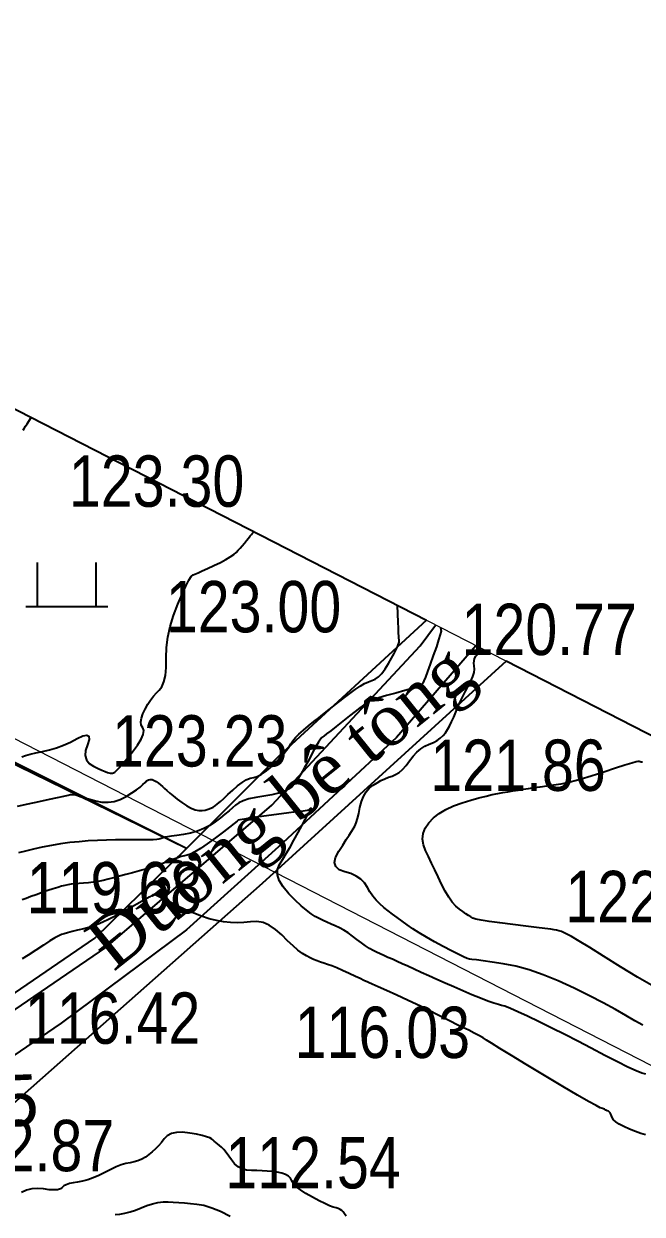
# Model space of a CAD drawing. Header units: metres. Extents: x 429565 to 431255, y 2472510 to 2473324.
# Drawn here: x 430902.3 to 430944.5, y 2472700 to 2472781.1 of the extents above; entities that cross this region are included whole.
import ezdxf
from ezdxf.enums import TextEntityAlignment as Align

# ---------------------------------------------------------------- set-up
doc = ezdxf.new("R2010")
doc.units = ezdxf.units.M
doc.layers.get('0').update_dxf_attribs({"color": 50})
for name, color, linetype in [('Docao', 7, 'Continuous'), ('duong', 9, 'Continuous'), ('Ghichu', 7, 'Continuous'), ('hanh nha', 6, 'Continuous'), ('mau2000', 3, 'Continuous'), ('MHBS_DongMuc', 3, 'Continuous'), ('RG', 3, 'Continuous')]:
    doc.layers.add(name, color=color, linetype=linetype)
doc.layers.add('PLine_74', color=74, linetype='Continuous', lineweight=0)
doc.styles.add('ghichu', font='times.ttf', dxfattribs={"height": 1.5})
doc.styles.get("Standard").update_dxf_attribs({"font": 'arial.ttf'})
doc.linetypes.add('R_GIOI_TV', pattern='A,0,[133,ltypeshp.shx,S=0.04,R=0,X=-0.03,Y=0],-0.5', length=0.5)

# ---------------------------------------------------------------- blocks, each defined once
blk = doc.blocks.new('mau')
for p, q in [((-0.5, 0), (-0.5, 0.75)), ((0.5, 0), (0.5, 0.75)), ((-0.7, 0), (0.7, 0))]:
    blk.add_line(p, q)
blk = doc.blocks.new('A$Ce915ad33')
at = {"layer": 'duong', "color": 8}
for points in [[(430825.962, 2472696.194), (430828.168, 2472696.192), (430832.118, 2472696.145), (430835.501, 2472695.79), (430839.934, 2472694.558), (430844.878, 2472693.424), (430849.75, 2472692.384), (430853.354, 2472691.884), (430856.619, 2472691.908), (430862.674, 2472692.617), (430868.1, 2472694.083), (430873.257, 2472696.258), (430880.691, 2472700.447), (430892.885, 2472707.87), (430907.937, 2472718.161), (430919.251, 2472727.863), (430929.387, 2472738.722), (430930.427, 2472740.136)], [(430933.178, 2472738.725), (430927.771, 2472732.46), (430919.719, 2472725.005), (430913.436, 2472719.354), (430904.879, 2472713.001), (430898.263, 2472708.489), (430885.77, 2472700.806), (430881.396, 2472698.371), (430874.374, 2472694.321), (430869.7, 2472692.386), (430864.914, 2472690.577), (430858.603, 2472689.41), (430852.226, 2472689.343), (430846.736, 2472690.176), (430840.192, 2472691.577), (430834.883, 2472692.712), (430833.113, 2472692.778), (430830.527, 2472691.657)]]:
    blk.add_lwpolyline(points, dxfattribs=at)
at = {"layer": 'MHBS_DongMuc', "color": 8}
for points, elevation in [([(430908.582, 2472699.944), (430908.902, 2472699.973), (430909.24, 2472700.035), (430909.594, 2472700.129), (430909.964, 2472700.255), (430910.351, 2472700.413), (430910.741, 2472700.568), (430911.12, 2472700.686), (430911.487, 2472700.766), (430911.842, 2472700.809), (430912.187, 2472700.814), (430912.536, 2472700.797), (430912.907, 2472700.774), (430913.299, 2472700.744), (430913.712, 2472700.707), (430914.146, 2472700.664), (430914.622, 2472700.579), (430915.158, 2472700.414), (430915.755, 2472700.17), (430916.412, 2472699.848)], 112), ([(430924.339, 2472699.845), (430924.222, 2472700.007), (430924.134, 2472700.121), (430924.032, 2472700.217), (430923.915, 2472700.295), (430923.784, 2472700.354), (430923.639, 2472700.395), (430923.452, 2472700.45), (430923.198, 2472700.551), (430922.875, 2472700.698), (430922.486, 2472700.89), (430922.028, 2472701.129), (430921.579, 2472701.382), (430921.215, 2472701.621), (430920.936, 2472701.845), (430920.742, 2472702.054), (430920.633, 2472702.248), (430920.54, 2472702.421), (430920.392, 2472702.566), (430920.19, 2472702.684), (430919.933, 2472702.773), (430919.622, 2472702.835), (430919.281, 2472702.879), (430918.937, 2472702.912), (430918.589, 2472702.936), (430918.236, 2472702.95), (430917.88, 2472702.954), (430917.539, 2472702.982), (430917.231, 2472703.067), (430916.957, 2472703.21), (430916.716, 2472703.411), (430916.508, 2472703.669), (430916.323, 2472703.938), (430916.148, 2472704.172), (430915.983, 2472704.371), (430915.828, 2472704.536), (430915.684, 2472704.665), (430915.551, 2472704.772), (430915.431, 2472704.87), (430915.322, 2472704.96), (430915.226, 2472705.04), (430915.142, 2472705.112), (430915.02, 2472705.182), (430914.811, 2472705.256), (430914.513, 2472705.334), (430914.128, 2472705.417), (430913.656, 2472705.503), (430913.173, 2472705.559), (430912.757, 2472705.547), (430912.409, 2472705.468), (430912.128, 2472705.321), (430911.915, 2472705.108), (430911.73, 2472704.867), (430911.533, 2472704.639), (430911.325, 2472704.424), (430911.105, 2472704.223), (430910.873, 2472704.034), (430910.632, 2472703.866), (430910.384, 2472703.727), (430910.127, 2472703.617), (430909.864, 2472703.536), (430909.593, 2472703.483), (430909.303, 2472703.426), (430908.986, 2472703.331), (430908.641, 2472703.198), (430908.267, 2472703.027), (430907.865, 2472702.818), (430907.458, 2472702.609), (430907.069, 2472702.439), (430906.698, 2472702.307), (430906.345, 2472702.213), (430906.009, 2472702.158), (430905.706, 2472702.115), (430905.45, 2472702.056), (430905.241, 2472701.983), (430905.079, 2472701.894), (430904.965, 2472701.791), (430904.841, 2472701.698), (430904.651, 2472701.641), (430904.395, 2472701.621), (430904.073, 2472701.637), (430903.685, 2472701.689), (430903.276, 2472701.727), (430902.888, 2472701.698), (430902.521, 2472701.604), (430902.177, 2472701.445)], 113), ([(430944.755, 2472705.371), (430944.422, 2472705.478), (430944.054, 2472705.612), (430943.649, 2472705.773), (430943.264, 2472705.943), (430942.955, 2472706.107), (430942.722, 2472706.263), (430942.564, 2472706.412), (430942.482, 2472706.553), (430942.436, 2472706.681), (430942.387, 2472706.789), (430942.333, 2472706.876), (430942.275, 2472706.943), (430942.213, 2472706.99), (430942.141, 2472707.029), (430942.049, 2472707.072), (430941.939, 2472707.121), (430941.81, 2472707.175), (430941.662, 2472707.233), (430941.384, 2472707.37), (430940.866, 2472707.658), (430940.106, 2472708.097), (430939.106, 2472708.687), (430937.864, 2472709.429), (430936.616, 2472710.179), (430935.597, 2472710.794), (430934.806, 2472711.275), (430934.244, 2472711.622), (430933.91, 2472711.834), (430933.67, 2472711.985), (430933.386, 2472712.148), (430933.06, 2472712.323), (430932.691, 2472712.51), (430932.28, 2472712.708), (430931.861, 2472712.909), (430931.471, 2472713.099), (430931.11, 2472713.281), (430930.777, 2472713.452), (430930.472, 2472713.615), (430930.133, 2472713.792), (430929.694, 2472714.009), (430929.156, 2472714.265), (430928.519, 2472714.56), (430927.782, 2472714.895), (430927.073, 2472715.215), (430926.516, 2472715.467), (430926.112, 2472715.65), (430925.86, 2472715.764), (430925.761, 2472715.809), (430925.694, 2472715.841), (430925.537, 2472715.914), (430925.291, 2472716.029), (430924.955, 2472716.185), (430924.53, 2472716.382), (430924.085, 2472716.584), (430923.689, 2472716.756), (430923.344, 2472716.896), (430923.048, 2472717.005), (430922.802, 2472717.082), (430922.578, 2472717.152), (430922.347, 2472717.236), (430922.11, 2472717.335), (430921.866, 2472717.449), (430921.616, 2472717.579), (430921.345, 2472717.745), (430921.042, 2472717.971), (430920.706, 2472718.257), (430920.336, 2472718.602), (430919.933, 2472719.007), (430919.512, 2472719.391), (430919.087, 2472719.673), (430918.659, 2472719.853), (430918.228, 2472719.932), (430917.793, 2472719.909), (430917.352, 2472719.853), (430916.901, 2472719.833), (430916.44, 2472719.85), (430915.97, 2472719.902), (430915.49, 2472719.991), (430914.993, 2472720.117), (430914.472, 2472720.282), (430913.928, 2472720.486), (430913.36, 2472720.728), (430912.768, 2472721.009), (430912.224, 2472721.281), (430911.798, 2472721.493), (430911.491, 2472721.646), (430911.303, 2472721.74), (430911.233, 2472721.775), (430911.151, 2472721.738), (430910.928, 2472721.616), (430910.563, 2472721.409), (430910.055, 2472721.118), (430909.406, 2472720.741), (430908.711, 2472720.354), (430908.067, 2472720.028), (430907.473, 2472719.766), (430906.93, 2472719.566), (430906.437, 2472719.428), (430906.003, 2472719.328), (430905.633, 2472719.239), (430905.329, 2472719.161), (430905.09, 2472719.095), (430904.917, 2472719.04), (430904.734, 2472718.958), (430904.466, 2472718.811), (430904.114, 2472718.599), (430903.677, 2472718.322), (430903.156, 2472717.98), (430902.645, 2472717.641), (430902.236, 2472717.375)], 119), ([(430944.766, 2472709.514), (430944.507, 2472709.582), (430944.099, 2472709.745), (430943.541, 2472710.002), (430942.834, 2472710.354), (430941.977, 2472710.8), (430941.052, 2472711.287), (430940.141, 2472711.759), (430939.243, 2472712.217), (430938.36, 2472712.661), (430937.491, 2472713.091), (430936.698, 2472713.473), (430936.045, 2472713.776), (430935.531, 2472714), (430935.157, 2472714.143), (430934.922, 2472714.208), (430934.709, 2472714.256), (430934.401, 2472714.353), (430933.998, 2472714.499), (430933.5, 2472714.693), (430932.907, 2472714.935), (430932.276, 2472715.2), (430931.667, 2472715.461), (430931.078, 2472715.718), (430930.511, 2472715.97), (430929.964, 2472716.219), (430929.449, 2472716.456), (430928.974, 2472716.673), (430928.541, 2472716.87), (430928.149, 2472717.047), (430927.799, 2472717.204), (430927.479, 2472717.347), (430927.18, 2472717.482), (430926.902, 2472717.607), (430926.645, 2472717.723), (430926.408, 2472717.831), (430926.173, 2472717.949), (430925.922, 2472718.095), (430925.654, 2472718.269), (430925.369, 2472718.471), (430925.067, 2472718.701), (430924.76, 2472718.934), (430924.457, 2472719.142), (430924.16, 2472719.326), (430923.868, 2472719.485), (430923.581, 2472719.62), (430923.299, 2472719.745), (430923.022, 2472719.873), (430922.75, 2472720.005), (430922.483, 2472720.139), (430922.221, 2472720.277), (430921.942, 2472720.451), (430921.622, 2472720.692), (430921.262, 2472721), (430920.862, 2472721.376), (430920.422, 2472721.82), (430920.028, 2472722.282), (430919.768, 2472722.713), (430919.642, 2472723.113), (430919.65, 2472723.482), (430919.792, 2472723.82), (430920.01, 2472724.165), (430920.245, 2472724.555), (430920.499, 2472724.991), (430920.77, 2472725.473), (430921.06, 2472726), (430921.33, 2472726.496), (430921.541, 2472726.885), (430921.695, 2472727.167), (430921.792, 2472727.342), (430921.83, 2472727.411), (430921.842, 2472727.429), (430921.857, 2472727.452), (430921.877, 2472727.481), (430921.9, 2472727.516), (430921.928, 2472727.556), (430921.951, 2472727.593), (430921.961, 2472727.62), (430921.959, 2472727.635), (430921.943, 2472727.639), (430921.915, 2472727.633), (430921.883, 2472727.62), (430921.856, 2472727.606), (430921.834, 2472727.592), (430921.818, 2472727.577), (430921.806, 2472727.561), (430921.798, 2472727.546), (430921.792, 2472727.534), (430921.786, 2472727.524), (430921.781, 2472727.517), (430921.777, 2472727.512), (430921.679, 2472727.496), (430921.393, 2472727.457), (430920.917, 2472727.393), (430920.253, 2472727.305), (430919.401, 2472727.193), (430918.546, 2472727.079), (430917.875, 2472726.985), (430917.389, 2472726.912), (430917.087, 2472726.858), (430916.97, 2472726.824), (430916.887, 2472726.757), (430916.69, 2472726.606), (430916.379, 2472726.368), (430915.954, 2472726.045), (430915.414, 2472725.637), (430914.859, 2472725.229), (430914.389, 2472724.906), (430914.003, 2472724.668), (430913.702, 2472724.515), (430913.485, 2472724.448), (430913.297, 2472724.412), (430913.082, 2472724.355), (430912.84, 2472724.275), (430912.572, 2472724.173), (430912.277, 2472724.05), (430911.948, 2472723.915), (430911.581, 2472723.781), (430911.174, 2472723.648), (430910.727, 2472723.515), (430910.242, 2472723.382), (430909.752, 2472723.254), (430909.294, 2472723.133), (430908.866, 2472723.019), (430908.47, 2472722.913), (430908.105, 2472722.814), (430907.758, 2472722.727), (430907.416, 2472722.656), (430907.08, 2472722.601), (430906.748, 2472722.562), (430906.422, 2472722.539), (430906.112, 2472722.52), (430905.828, 2472722.495), (430905.571, 2472722.464), (430905.341, 2472722.427), (430905.137, 2472722.384), (430904.922, 2472722.327), (430904.66, 2472722.249), (430904.35, 2472722.151), (430903.992, 2472722.032), (430903.587, 2472721.893), (430903.181, 2472721.75), (430902.82, 2472721.62), (430902.505, 2472721.504), (430902.235, 2472721.402)], 120), ([(430930.755, 2472739.968), (430930.799, 2472739.727), (430930.743, 2472739.494), (430930.637, 2472739.138), (430930.48, 2472738.662), (430930.273, 2472738.063), (430930.058, 2472737.46), (430929.879, 2472736.97), (430929.735, 2472736.592), (430929.627, 2472736.327), (430929.554, 2472736.175), (430929.437, 2472736.071), (430929.194, 2472735.951), (430928.825, 2472735.815), (430928.33, 2472735.664), (430927.71, 2472735.498), (430927.082, 2472735.33), (430926.564, 2472735.177), (430926.156, 2472735.039), (430925.859, 2472734.915), (430925.671, 2472734.806), (430925.503, 2472734.675), (430925.261, 2472734.487), (430924.947, 2472734.242), (430924.56, 2472733.939), (430924.1, 2472733.579), (430923.647, 2472733.224), (430923.278, 2472732.935), (430922.994, 2472732.712), (430922.795, 2472732.556), (430922.68, 2472732.465), (430922.586, 2472732.358), (430922.449, 2472732.152), (430922.268, 2472731.845), (430922.043, 2472731.439), (430921.775, 2472730.933), (430921.497, 2472730.416), (430921.242, 2472729.974), (430921.01, 2472729.608), (430920.801, 2472729.318), (430920.616, 2472729.105), (430920.401, 2472728.939), (430920.103, 2472728.792), (430919.722, 2472728.666), (430919.258, 2472728.559), (430918.711, 2472728.472), (430918.163, 2472728.386), (430917.696, 2472728.28), (430917.31, 2472728.155), (430917.004, 2472728.012), (430916.779, 2472727.849), (430916.577, 2472727.666), (430916.338, 2472727.462), (430916.063, 2472727.238), (430915.752, 2472726.993), (430915.405, 2472726.727), (430915.025, 2472726.472), (430914.618, 2472726.257), (430914.183, 2472726.083), (430913.721, 2472725.951), (430913.23, 2472725.859), (430912.773, 2472725.794), (430912.41, 2472725.739), (430912.14, 2472725.696), (430911.964, 2472725.664), (430911.881, 2472725.643), (430911.84, 2472725.626), (430911.786, 2472725.608), (430911.721, 2472725.588), (430911.644, 2472725.566), (430911.554, 2472725.542), (430911.408, 2472725.52), (430911.162, 2472725.504), (430910.814, 2472725.495), (430910.365, 2472725.491), (430909.816, 2472725.494), (430909.213, 2472725.495), (430908.604, 2472725.488), (430907.989, 2472725.472), (430907.369, 2472725.447), (430906.743, 2472725.414), (430906.113, 2472725.367), (430905.484, 2472725.301), (430904.854, 2472725.216), (430904.224, 2472725.112), (430903.594, 2472724.989), (430902.994, 2472724.858), (430902.456, 2472724.726), (430901.979, 2472724.596)], 121), ([(430901.923, 2472727.793), (430902.639, 2472727.938), (430903.387, 2472728.1), (430904.084, 2472728.256), (430904.647, 2472728.382), (430905.076, 2472728.477), (430905.372, 2472728.543), (430905.534, 2472728.578), (430905.628, 2472728.592), (430905.717, 2472728.595), (430905.804, 2472728.587), (430905.886, 2472728.568), (430905.965, 2472728.537), (430906.077, 2472728.492), (430906.26, 2472728.43), (430906.515, 2472728.352), (430906.84, 2472728.257), (430907.237, 2472728.145), (430907.666, 2472728.061), (430908.09, 2472728.05), (430908.508, 2472728.113), (430908.921, 2472728.249), (430909.328, 2472728.458), (430909.703, 2472728.693), (430910.018, 2472728.905), (430910.275, 2472729.094), (430910.471, 2472729.261), (430910.609, 2472729.406), (430910.72, 2472729.518), (430910.838, 2472729.588), (430910.964, 2472729.615), (430911.097, 2472729.6), (430911.237, 2472729.543), (430911.38, 2472729.459), (430911.522, 2472729.362), (430911.663, 2472729.253), (430911.803, 2472729.133), (430911.941, 2472729), (430912.1, 2472728.85), (430912.297, 2472728.678), (430912.534, 2472728.484), (430912.811, 2472728.269), (430913.127, 2472728.031), (430913.451, 2472727.811), (430913.751, 2472727.646), (430914.029, 2472727.537), (430914.282, 2472727.484), (430914.513, 2472727.487), (430914.723, 2472727.525), (430914.917, 2472727.577), (430915.093, 2472727.643), (430915.253, 2472727.723), (430915.395, 2472727.818), (430915.55, 2472727.941), (430915.747, 2472728.108), (430915.986, 2472728.319), (430916.267, 2472728.575), (430916.589, 2472728.874), (430916.921, 2472729.166), (430917.23, 2472729.399), (430917.517, 2472729.575), (430917.78, 2472729.692), (430918.021, 2472729.751), (430918.262, 2472729.813), (430918.526, 2472729.939), (430918.813, 2472730.128), (430919.123, 2472730.381), (430919.455, 2472730.697), (430919.774, 2472731.029), (430920.045, 2472731.33), (430920.266, 2472731.597), (430920.437, 2472731.833), (430920.56, 2472732.037), (430920.686, 2472732.237), (430920.871, 2472732.46), (430921.112, 2472732.706), (430921.411, 2472732.977), (430921.768, 2472733.271), (430922.132, 2472733.56), (430922.455, 2472733.815), (430922.735, 2472734.037), (430922.974, 2472734.225), (430923.171, 2472734.38), (430923.368, 2472734.534), (430923.607, 2472734.72), (430923.889, 2472734.938), (430924.212, 2472735.188), (430924.578, 2472735.471), (430924.948, 2472735.745), (430925.284, 2472735.97), (430925.587, 2472736.148), (430925.856, 2472736.276), (430926.091, 2472736.356), (430926.311, 2472736.447), (430926.533, 2472736.608), (430926.757, 2472736.839), (430926.984, 2472737.141), (430927.214, 2472737.512), (430927.425, 2472737.889), (430927.598, 2472738.205), (430927.732, 2472738.461), (430927.827, 2472738.656), (430927.884, 2472738.792), (430927.916, 2472738.89), (430927.938, 2472738.973), (430927.951, 2472739.041), (430927.953, 2472739.095), (430927.946, 2472739.134), (430927.933, 2472739.208), (430927.92, 2472739.366), (430927.905, 2472739.607), (430927.89, 2472739.932), (430927.874, 2472740.34), (430927.833, 2472741.467)], 122), ([(430902.198, 2472731.148), (430902.457, 2472731.235), (430902.78, 2472731.325), (430903.169, 2472731.418), (430903.622, 2472731.513), (430904.105, 2472731.626), (430904.583, 2472731.771), (430905.054, 2472731.947), (430905.519, 2472732.156), (430905.978, 2472732.397), (430906.371, 2472732.586), (430906.638, 2472732.638), (430906.778, 2472732.554), (430906.793, 2472732.334), (430906.68, 2472731.978), (430906.557, 2472731.579), (430906.537, 2472731.234), (430906.62, 2472730.94), (430906.806, 2472730.7), (430907.095, 2472730.512), (430907.41, 2472730.364), (430907.673, 2472730.244), (430907.884, 2472730.152), (430908.043, 2472730.088), (430908.15, 2472730.051), (430908.23, 2472730.036), (430908.309, 2472730.034), (430908.388, 2472730.046), (430908.465, 2472730.071), (430908.541, 2472730.11), (430908.65, 2472730.202), (430908.825, 2472730.385), (430909.066, 2472730.659), (430909.373, 2472731.025), (430909.746, 2472731.482), (430910.1, 2472731.95), (430910.347, 2472732.351), (430910.488, 2472732.682), (430910.522, 2472732.945), (430910.451, 2472733.14), (430910.358, 2472733.319), (430910.327, 2472733.535), (430910.359, 2472733.787), (430910.454, 2472734.077), (430910.611, 2472734.403), (430910.801, 2472734.731), (430910.993, 2472735.025), (430911.187, 2472735.285), (430911.385, 2472735.511), (430911.585, 2472735.703), (430911.764, 2472735.93), (430911.902, 2472736.263), (430911.997, 2472736.7), (430912.049, 2472737.243), (430912.059, 2472737.89), (430912.081, 2472738.596), (430912.17, 2472739.315), (430912.326, 2472740.047), (430912.549, 2472740.792), (430912.839, 2472741.549), (430913.139, 2472742.24), (430913.394, 2472742.785), (430913.603, 2472743.186), (430913.767, 2472743.441), (430913.885, 2472743.551), (430914.018, 2472743.607), (430914.227, 2472743.7), (430914.512, 2472743.829), (430914.874, 2472743.994), (430915.312, 2472744.197), (430915.753, 2472744.409), (430916.125, 2472744.605), (430916.428, 2472744.783), (430916.662, 2472744.945), (430916.827, 2472745.09), (430916.959, 2472745.232), (430917.096, 2472745.383), (430917.238, 2472745.545), (430917.384, 2472745.717), (430917.535, 2472745.899), (430917.676, 2472746.07), (430917.789, 2472746.209), (430917.877, 2472746.315), (430917.938, 2472746.389), (430917.972, 2472746.431), (430918.026, 2472746.497)], 123), ([(430902.293, 2472753.429), (430902.369, 2472753.545), (430902.459, 2472753.684), (430902.565, 2472753.846), (430902.849, 2472754.281)], 124), ([(430944.558, 2472712.853), (430944.022, 2472713.15), (430943.412, 2472713.519), (430942.692, 2472713.926), (430941.863, 2472714.371), (430940.923, 2472714.855), (430939.874, 2472715.377), (430938.797, 2472715.876), (430937.776, 2472716.291), (430936.81, 2472716.623), (430935.9, 2472716.87), (430935.045, 2472717.034), (430934.291, 2472717.145), (430933.684, 2472717.234), (430933.222, 2472717.301), (430932.906, 2472717.346), (430932.736, 2472717.368), (430932.587, 2472717.412), (430932.333, 2472717.519), (430931.974, 2472717.69), (430931.511, 2472717.924), (430930.944, 2472718.222), (430930.35, 2472718.545), (430929.808, 2472718.853), (430929.32, 2472719.146), (430928.883, 2472719.425), (430928.5, 2472719.69), (430928.15, 2472719.943), (430927.815, 2472720.19), (430927.495, 2472720.43), (430927.189, 2472720.663), (430926.899, 2472720.888), (430926.628, 2472721.121), (430926.38, 2472721.373), (430926.156, 2472721.646), (430925.955, 2472721.938), (430925.778, 2472722.251), (430925.583, 2472722.552), (430925.331, 2472722.809), (430925.021, 2472723.022), (430924.654, 2472723.192), (430924.23, 2472723.318), (430923.851, 2472723.457), (430923.621, 2472723.666), (430923.54, 2472723.946), (430923.607, 2472724.295), (430923.823, 2472724.715), (430924.095, 2472725.14), (430924.33, 2472725.505), (430924.529, 2472725.81), (430924.691, 2472726.056), (430924.816, 2472726.241), (430924.919, 2472726.423), (430925.017, 2472726.66), (430925.108, 2472726.951), (430925.193, 2472727.297), (430925.273, 2472727.697), (430925.369, 2472728.099), (430925.506, 2472728.452), (430925.683, 2472728.757), (430925.901, 2472729.012), (430926.16, 2472729.218), (430926.435, 2472729.388), (430926.702, 2472729.536), (430926.961, 2472729.661), (430927.213, 2472729.764), (430927.456, 2472729.844), (430927.696, 2472729.94), (430927.935, 2472730.091), (430928.175, 2472730.297), (430928.414, 2472730.557), (430928.654, 2472730.873), (430928.899, 2472731.193), (430929.156, 2472731.467), (430929.425, 2472731.695), (430929.705, 2472731.877), (430929.998, 2472732.014), (430930.28, 2472732.136), (430930.532, 2472732.274), (430930.752, 2472732.43), (430930.942, 2472732.603), (430931.1, 2472732.792), (430931.243, 2472733.006), (430931.385, 2472733.253), (430931.525, 2472733.533), (430931.665, 2472733.845), (430931.803, 2472734.19), (430931.947, 2472734.551), (430932.105, 2472734.91), (430932.276, 2472735.268), (430932.46, 2472735.625), (430932.657, 2472735.98), (430932.836, 2472736.319), (430932.967, 2472736.625), (430933.049, 2472736.898), (430933.081, 2472737.139), (430933.065, 2472737.348), (430933.042, 2472737.533), (430933.051, 2472737.704), (430933.093, 2472737.862), (430933.168, 2472738.005), (430933.277, 2472738.134), (430933.39, 2472738.245), (430933.481, 2472738.334), (430933.548, 2472738.4), (430933.593, 2472738.443), (430933.614, 2472738.464), (430933.639, 2472738.489)], 121), ([(430945.158, 2472715.592), (430944.21, 2472716.122), (430943.05, 2472716.83), (430941.89, 2472717.558), (430940.945, 2472718.145), (430940.212, 2472718.593), (430939.693, 2472718.9), (430939.387, 2472719.068), (430939.193, 2472719.158), (430939.009, 2472719.233), (430938.835, 2472719.293), (430938.67, 2472719.337), (430938.516, 2472719.367), (430938.284, 2472719.398), (430937.887, 2472719.449), (430937.323, 2472719.519), (430936.594, 2472719.608), (430935.699, 2472719.716), (430934.808, 2472719.827), (430934.089, 2472719.928), (430933.542, 2472720.018), (430933.167, 2472720.096), (430932.965, 2472720.163), (430932.836, 2472720.237), (430932.681, 2472720.333), (430932.499, 2472720.453), (430932.292, 2472720.596), (430932.058, 2472720.762), (430931.811, 2472720.973), (430931.566, 2472721.25), (430931.322, 2472721.593), (430931.079, 2472722.003), (430930.838, 2472722.479), (430930.601, 2472722.977), (430930.373, 2472723.455), (430930.155, 2472723.911), (430929.945, 2472724.347), (430929.744, 2472724.762), (430929.596, 2472725.161), (430929.544, 2472725.549), (430929.588, 2472725.927), (430929.729, 2472726.295), (430929.967, 2472726.652), (430930.286, 2472726.988), (430930.674, 2472727.293), (430931.13, 2472727.566), (430931.653, 2472727.807), (430932.245, 2472728.017), (430932.842, 2472728.198), (430933.383, 2472728.352), (430933.869, 2472728.479), (430934.298, 2472728.579), (430934.671, 2472728.652), (430935.016, 2472728.711), (430935.362, 2472728.77), (430935.709, 2472728.828), (430936.056, 2472728.886), (430936.404, 2472728.942), (430936.766, 2472728.999), (430937.154, 2472729.057), (430937.569, 2472729.115), (430938.011, 2472729.174), (430938.48, 2472729.234), (430939.002, 2472729.318), (430939.605, 2472729.45), (430940.288, 2472729.63), (430941.052, 2472729.857), (430941.896, 2472730.133), (430942.697, 2472730.401), (430943.333, 2472730.608), (430943.804, 2472730.753), (430944.109, 2472730.836), (430944.248, 2472730.858), (430944.31, 2472730.847), (430944.381, 2472730.836), (430944.461, 2472730.822), (430944.551, 2472730.807)], 122)]:
    blk.add_lwpolyline(points, dxfattribs=dict(at, elevation=elevation))
at = {"layer": 'PLine_74', "color": 8, "flags": 128}
for points in [[(430513.538, 2472748.35), (430684.565, 2472710.268), (430825.146, 2472620.903), (431016.179, 2472539.523), (431216.959, 2472528.178), (431248.405, 2472665.708), (431122.679, 2472684.566), (430973.354, 2472718.119), (430847.535, 2472782.651), (430755.158, 2472869.508), (430572.776, 2472900.714)], [(430518.908, 2472767.644), (430692.335, 2472729.028), (430834.492, 2472638.661), (431019.017, 2472560.053), (431209.351, 2472584.539), (431224.103, 2472649.13), (431118.999, 2472664.895), (430966.489, 2472699.163), (430835.893, 2472766.144), (430745.846, 2472850.811), (430566.441, 2472881.507)], [(430518.908, 2472767.644), (430692.335, 2472729.028), (430834.492, 2472638.661), (431019.017, 2472560.053), (431209.351, 2472584.539), (431224.103, 2472649.13), (431118.999, 2472664.895), (430966.489, 2472699.163), (430835.893, 2472766.144), (430745.846, 2472850.811), (430566.441, 2472881.507)]]:
    blk.add_lwpolyline(points, dxfattribs=at)
at = {"layer": 'RG', "color": 8, "linetype": 'R_GIOI_TV', "ltscale": 3}
for points in [[(430913.445, 2472724.895), (430864.333, 2472748.899), (430864.333, 2472765.42), (430866.244, 2472773.055), (430856.451, 2472778.078), (430849.573, 2472762.695), (430844.228, 2472738.766), (430846.008, 2472706.959), (430844.1, 2472696.668), (430852.361, 2472693.138), (430862.674, 2472692.617), (430877.882, 2472700.405), (430892.951, 2472709.069), (430907.185, 2472718.78)], [(430929.799, 2472740.458), (430919.744, 2472731.198), (430913.445, 2472724.895), (430891.869, 2472735.673), (430864.333, 2472748.899), (430864.333, 2472765.42), (430866.244, 2472773.055)]]:
    blk.add_lwpolyline(points, close=True, dxfattribs=at)
blk.add_lwpolyline([(431066.964, 2472697.085), (430973.354, 2472718.119), (430935.246, 2472737.664), (430918.607, 2472722.506), (430898.076, 2472704.393), (430890.632, 2472699.715)], dxfattribs=at)
at = {"layer": 'mau2000', "color": 8, "xscale": 4, "yscale": 4, "zscale": 4}
blk.add_blockref('mau', (430905.272, 2472741.4), dxfattribs=at)
at = {"layer": 'Docao', "color": 8, "width": 0.8}
for s, p in [('123.30', (430905.42, 2472748.2)), ('123.00', (430912.03, 2472739.64)), ('120.77', (430932.2, 2472738.09)), ('123.23', (430908.36, 2472730.49)), ('121.86', (430930.07, 2472728.83)), ('119.68', (430902.54, 2472720.48)), ('122.22', (430939.28, 2472719.88)), ('116.42', (430902.42, 2472711.59)), ('116.03', (430920.82, 2472710.62)), ('112.87', (430896.55, 2472702.9)), ('112.54', (430916.09, 2472701.73))]:
    blk.add_text(s, height=3.5, dxfattribs=at).set_placement(p)
at = {"layer": 'Ghichu', "color": 8, "style": 'ghichu'}
blk.add_text('Đường bê tông', height=3.5, rotation=38.81839, dxfattribs=at).set_placement((430908.466, 2472716.466))
at = {"layer": 'MHBS_DongMuc', "color": 8}
blk.add_text('115', height=3.5, rotation=2.41822, dxfattribs=at).set_placement((430899.262, 2472707.591, 115), align=Align.MIDDLE)

msp = doc.modelspace()

# ---------------------------------------------------------------- block references
at = {"layer": 'hanh nha'}
msp.add_blockref('A$Ce915ad33', (0, 0), dxfattribs=at)

doc.saveas('drawing.dxf')
